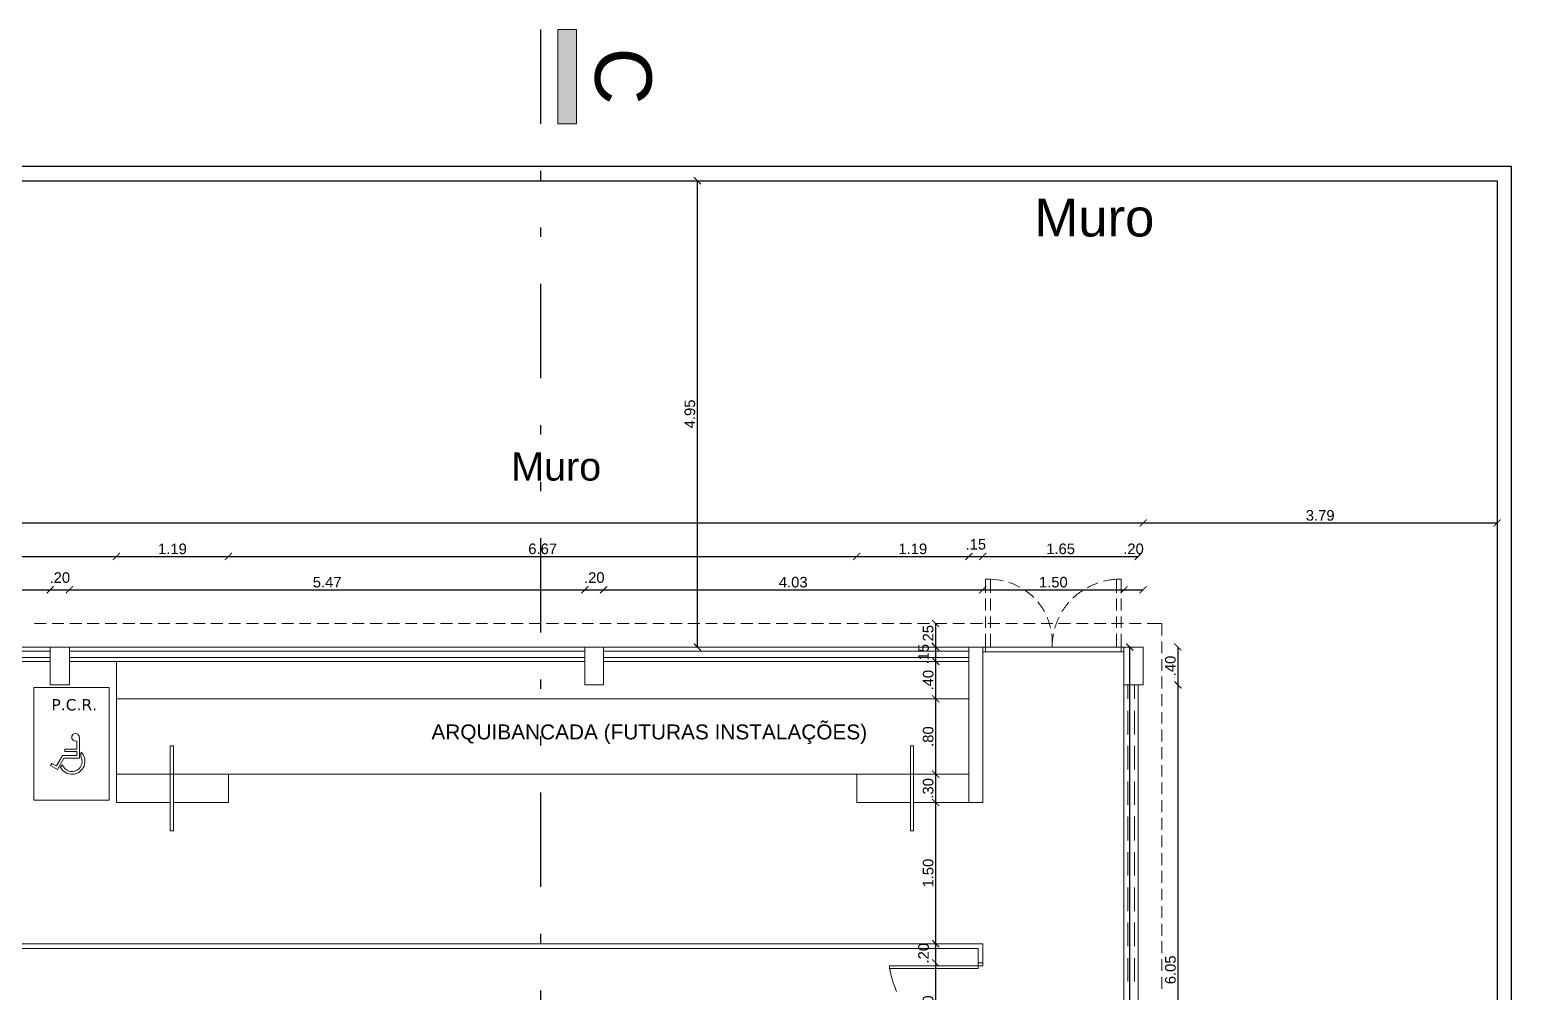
# Model space of a CAD drawing. Extents: x 3377 to 3790, y 1673 to 1846.
# Drawn here: x 3471.33 to 3487.06, y 1701.43 to 1711.65 of the extents above; entities that cross this region are included whole.
import ezdxf

# ---------------------------------------------------------------- set-up
doc = ezdxf.new("R2010")
doc.units = 0
doc.header["$LTSCALE"] = 2
doc.header["$PDMODE"] = 32
doc.linetypes.add('DIVIDE', pattern=[1.25, 0.5, -0.25, 0, -0.25, 0, -0.25])
for name, color, linetype in [('ARQ-COTAS', 250, 'Continuous'), ('F-VT-GREIDE', 6, 'Continuous'), ('LCL-LINHACORTE', 3, 'DIVIDE'), ('PDF11_Text', 7, 'Continuous'), ('PDF5_Text', 7, 'Continuous'), ('PDF6_03-ESQUADRIA', 7, 'Continuous'), ('PDF6_09-CORTE', 7, 'Continuous'), ('PDF6_13-CORTE', 7, 'Continuous'), ('PDF6_A-PROJEÇÃO', 7, 'Continuous'), ('PDF6_COBOGO', 7, 'Continuous'), ('PDF6_I- QUADRA', 7, 'Continuous'), ('PDF6_Text', 7, 'Continuous')]:
    doc.layers.add(name, color=color, linetype=linetype)
doc.layers.add('PDF6_04-DETALHE', color=7, linetype='Continuous', true_color=0xd933c0)
doc.layers.add('PDF6_I-PROJEÇÃO', color=7, linetype='Continuous', true_color=0x787878)
doc.styles.add('PDF Arial', font='arial.ttf')
doc.styles.add('PDF Verdana', font='verdana.ttf')
doc.styles.add('ROMANS', font='arial.ttf')
doc.dimstyles.new('1-75', dxfattribs={"dimscale": 0.75, "dimtxt": 0.15, "dimasz": 0.1, "dimexe": 0.05, "dimexo": 0.1, "dimgap": 0.03, "dimtad": 1, "dimzin": 5, "dimdsep": 46, "dimtxsty": 'ROMANS', "dimblk": 'ARCHTICK', "dimcen": 0, "dimse1": 1, "dimse2": 1, "dimclrd": 1, "dimclre": 256, "dimclrt": 2, "dimadec": 0, "dimazin": 0, "dimtfac": 1, "dimtofl": 0, "dimtmove": 2, "dimatfit": 3, "dimldrblk": 'ARCHTICK', "dimfxl": 0.04, "dimtolj": 1, "dimtzin": 1, "dimarcsym": 0})

# ---------------------------------------------------------------- blocks, each defined once
blk = doc.blocks.new('_ARCHTICK')
at = {"color": 0, "linetype": 'ByBlock', "const_width": 0.15}
blk.add_lwpolyline([(-0.5, -0.5), (0.5, 0.5)], dxfattribs=at)
blk = doc.blocks.new('*D555')
at = {"layer": 'ARQ-COTAS', "color": 1, "lineweight": -2, "transparency": 16777216}
blk.add_line((3469.45, 1705.704), (3471.55, 1705.704), dxfattribs=at)
at = {"layer": 'Defpoints', "color": 0, "transparency": 16777216}
for p in [(3471.55, 1705.704), (3469.45, 1705.096), (3471.55, 1705.096)]:
    blk.add_point(p, dxfattribs=at)
at = {"layer": 'ARQ-COTAS', "color": 1, "lineweight": -2, "transparency": 16777216, "xscale": 0.07500000000000001, "yscale": 0.07500000000000001, "zscale": 0.07500000000000001, "rotation": 180}
blk.add_blockref('_ARCHTICK', (3469.45, 1705.704), dxfattribs=at)
at = {"layer": 'ARQ-COTAS', "color": 1, "lineweight": -2, "transparency": 16777216, "xscale": 0.07500000000000001, "yscale": 0.07500000000000001, "zscale": 0.07500000000000001}
blk.add_blockref('_ARCHTICK', (3471.55, 1705.704), dxfattribs=at)
at = {"layer": 'ARQ-COTAS', "color": 2, "transparency": 16777216, "insert": (3470.5, 1705.784), "char_height": 0.1125, "attachment_point": 5, "style": 'ROMANS'}
blk.add_mtext('\\A1;2.10', dxfattribs=at)
blk = doc.blocks.new('*D556')
at = {"layer": 'ARQ-COTAS', "color": 1, "lineweight": -2, "transparency": 16777216}
blk.add_line((3471.55, 1705.704), (3471.753, 1705.704), dxfattribs=at)
at = {"layer": 'Defpoints', "color": 0, "transparency": 16777216}
for p in [(3471.753, 1705.704), (3471.55, 1705.096), (3471.753, 1705.096)]:
    blk.add_point(p, dxfattribs=at)
at = {"layer": 'ARQ-COTAS', "color": 1, "lineweight": -2, "transparency": 16777216, "xscale": 0.07500000000000001, "yscale": 0.07500000000000001, "zscale": 0.07500000000000001, "rotation": 180}
blk.add_blockref('_ARCHTICK', (3471.55, 1705.704), dxfattribs=at)
at = {"layer": 'ARQ-COTAS', "color": 1, "lineweight": -2, "transparency": 16777216, "xscale": 0.07500000000000001, "yscale": 0.07500000000000001, "zscale": 0.07500000000000001}
blk.add_blockref('_ARCHTICK', (3471.753, 1705.704), dxfattribs=at)
at = {"layer": 'ARQ-COTAS', "color": 2, "transparency": 16777216, "insert": (3471.651, 1705.833), "char_height": 0.1125, "attachment_point": 5, "style": 'ROMANS'}
blk.add_mtext('\\A1;.20', dxfattribs=at)
blk = doc.blocks.new('*D557')
at = {"layer": 'ARQ-COTAS', "color": 1, "lineweight": -2, "transparency": 16777216}
blk.add_line((3471.753, 1705.704), (3477.226, 1705.704), dxfattribs=at)
at = {"layer": 'Defpoints', "color": 0, "transparency": 16777216}
for p in [(3477.226, 1705.704), (3471.753, 1705.096), (3477.226, 1705.096)]:
    blk.add_point(p, dxfattribs=at)
at = {"layer": 'ARQ-COTAS', "color": 1, "lineweight": -2, "transparency": 16777216, "xscale": 0.07500000000000001, "yscale": 0.07500000000000001, "zscale": 0.07500000000000001, "rotation": 180}
blk.add_blockref('_ARCHTICK', (3471.753, 1705.704), dxfattribs=at)
at = {"layer": 'ARQ-COTAS', "color": 1, "lineweight": -2, "transparency": 16777216, "xscale": 0.07500000000000001, "yscale": 0.07500000000000001, "zscale": 0.07500000000000001}
blk.add_blockref('_ARCHTICK', (3477.226, 1705.704), dxfattribs=at)
at = {"layer": 'ARQ-COTAS', "color": 2, "transparency": 16777216, "insert": (3474.49, 1705.784), "char_height": 0.1125, "attachment_point": 5, "style": 'ROMANS'}
blk.add_mtext('\\A1;5.47', dxfattribs=at)
blk = doc.blocks.new('*D558')
at = {"layer": 'ARQ-COTAS', "color": 1, "lineweight": -2, "transparency": 16777216}
blk.add_line((3477.226, 1705.704), (3477.425, 1705.704), dxfattribs=at)
at = {"layer": 'Defpoints', "color": 0, "transparency": 16777216}
for p in [(3477.425, 1705.704), (3477.226, 1705.096), (3477.425, 1705.096)]:
    blk.add_point(p, dxfattribs=at)
at = {"layer": 'ARQ-COTAS', "color": 1, "lineweight": -2, "transparency": 16777216, "xscale": 0.07500000000000001, "yscale": 0.07500000000000001, "zscale": 0.07500000000000001, "rotation": 180}
blk.add_blockref('_ARCHTICK', (3477.226, 1705.704), dxfattribs=at)
at = {"layer": 'ARQ-COTAS', "color": 1, "lineweight": -2, "transparency": 16777216, "xscale": 0.07500000000000001, "yscale": 0.07500000000000001, "zscale": 0.07500000000000001}
blk.add_blockref('_ARCHTICK', (3477.425, 1705.704), dxfattribs=at)
at = {"layer": 'ARQ-COTAS', "color": 2, "transparency": 16777216, "insert": (3477.326, 1705.833), "char_height": 0.1125, "attachment_point": 5, "style": 'ROMANS'}
blk.add_mtext('\\A1;.20', dxfattribs=at)
blk = doc.blocks.new('*D559')
at = {"layer": 'ARQ-COTAS', "color": 1, "lineweight": -2, "transparency": 16777216}
blk.add_line((3477.425, 1705.704), (3481.451, 1705.704), dxfattribs=at)
at = {"layer": 'Defpoints', "color": 0, "transparency": 16777216}
for p in [(3481.451, 1705.704), (3477.425, 1705.096), (3481.451, 1705.096)]:
    blk.add_point(p, dxfattribs=at)
at = {"layer": 'ARQ-COTAS', "color": 1, "lineweight": -2, "transparency": 16777216, "xscale": 0.07500000000000001, "yscale": 0.07500000000000001, "zscale": 0.07500000000000001, "rotation": 180}
blk.add_blockref('_ARCHTICK', (3477.425, 1705.704), dxfattribs=at)
at = {"layer": 'ARQ-COTAS', "color": 1, "lineweight": -2, "transparency": 16777216, "xscale": 0.07500000000000001, "yscale": 0.07500000000000001, "zscale": 0.07500000000000001}
blk.add_blockref('_ARCHTICK', (3481.451, 1705.704), dxfattribs=at)
at = {"layer": 'ARQ-COTAS', "color": 2, "transparency": 16777216, "insert": (3479.438, 1705.784), "char_height": 0.1125, "attachment_point": 5, "style": 'ROMANS'}
blk.add_mtext('\\A1;4.03', dxfattribs=at)
blk = doc.blocks.new('*D560')
at = {"layer": 'ARQ-COTAS', "color": 1, "lineweight": -2, "transparency": 16777216}
blk.add_line((3481.451, 1705.704), (3482.95, 1705.704), dxfattribs=at)
at = {"layer": 'Defpoints', "color": 0, "transparency": 16777216}
for p in [(3482.95, 1705.704), (3481.451, 1705.096), (3482.95, 1705.096)]:
    blk.add_point(p, dxfattribs=at)
at = {"layer": 'ARQ-COTAS', "color": 1, "lineweight": -2, "transparency": 16777216, "xscale": 0.07500000000000001, "yscale": 0.07500000000000001, "zscale": 0.07500000000000001, "rotation": 180}
blk.add_blockref('_ARCHTICK', (3481.451, 1705.704), dxfattribs=at)
at = {"layer": 'ARQ-COTAS', "color": 1, "lineweight": -2, "transparency": 16777216, "xscale": 0.07500000000000001, "yscale": 0.07500000000000001, "zscale": 0.07500000000000001}
blk.add_blockref('_ARCHTICK', (3482.95, 1705.704), dxfattribs=at)
at = {"layer": 'ARQ-COTAS', "color": 2, "transparency": 16777216, "insert": (3482.2, 1705.784), "char_height": 0.1125, "attachment_point": 5, "style": 'ROMANS'}
blk.add_mtext('\\A1;1.50', dxfattribs=at)
blk = doc.blocks.new('*D561')
at = {"layer": 'ARQ-COTAS', "color": 1, "lineweight": -2, "transparency": 16777216}
blk.add_line((3482.95, 1705.704), (3483.153, 1705.704), dxfattribs=at)
at = {"layer": 'Defpoints', "color": 0, "transparency": 16777216}
for p in [(3483.153, 1705.704), (3482.95, 1705.096), (3483.153, 1705.096)]:
    blk.add_point(p, dxfattribs=at)
at = {"layer": 'ARQ-COTAS', "color": 1, "lineweight": -2, "transparency": 16777216, "xscale": 0.07500000000000001, "yscale": 0.07500000000000001, "zscale": 0.07500000000000001, "rotation": 180}
blk.add_blockref('_ARCHTICK', (3482.95, 1705.704), dxfattribs=at)
at = {"layer": 'ARQ-COTAS', "color": 1, "lineweight": -2, "transparency": 16777216, "xscale": 0.07500000000000001, "yscale": 0.07500000000000001, "zscale": 0.07500000000000001}
blk.add_blockref('_ARCHTICK', (3483.153, 1705.704), dxfattribs=at)
at = {"layer": 'ARQ-COTAS', "color": 2, "transparency": 16777216, "insert": (3483.051, 1706.138), "char_height": 0.1125, "attachment_point": 5, "style": 'ROMANS'}
blk.add_mtext('\\A1;.20', dxfattribs=at)
blk = doc.blocks.new('*D569')
at = {"layer": 'ARQ-COTAS', "color": 1, "lineweight": -2, "transparency": 16777216}
blk.add_line((3469.45, 1706.058), (3472.252, 1706.058), dxfattribs=at)
at = {"layer": 'Defpoints', "color": 0, "transparency": 16777216}
for p in [(3472.252, 1706.058), (3469.45, 1704.943), (3472.252, 1703.745)]:
    blk.add_point(p, dxfattribs=at)
at = {"layer": 'ARQ-COTAS', "color": 1, "lineweight": -2, "transparency": 16777216, "xscale": 0.07500000000000001, "yscale": 0.07500000000000001, "zscale": 0.07500000000000001, "rotation": 180}
blk.add_blockref('_ARCHTICK', (3469.45, 1706.058), dxfattribs=at)
at = {"layer": 'ARQ-COTAS', "color": 1, "lineweight": -2, "transparency": 16777216, "xscale": 0.07500000000000001, "yscale": 0.07500000000000001, "zscale": 0.07500000000000001}
blk.add_blockref('_ARCHTICK', (3472.252, 1706.058), dxfattribs=at)
at = {"layer": 'ARQ-COTAS', "color": 2, "transparency": 16777216, "insert": (3470.851, 1706.138), "char_height": 0.1125, "attachment_point": 5, "style": 'ROMANS'}
blk.add_mtext('\\A1;2.80', dxfattribs=at)
blk = doc.blocks.new('*D570')
at = {"layer": 'ARQ-COTAS', "color": 1, "lineweight": -2, "transparency": 16777216}
blk.add_line((3472.252, 1706.058), (3473.442, 1706.058), dxfattribs=at)
at = {"layer": 'Defpoints', "color": 0, "transparency": 16777216}
for p in [(3473.442, 1706.058), (3472.252, 1703.745), (3473.442, 1703.745)]:
    blk.add_point(p, dxfattribs=at)
at = {"layer": 'ARQ-COTAS', "color": 1, "lineweight": -2, "transparency": 16777216, "xscale": 0.07500000000000001, "yscale": 0.07500000000000001, "zscale": 0.07500000000000001, "rotation": 180}
blk.add_blockref('_ARCHTICK', (3472.252, 1706.058), dxfattribs=at)
at = {"layer": 'ARQ-COTAS', "color": 1, "lineweight": -2, "transparency": 16777216, "xscale": 0.07500000000000001, "yscale": 0.07500000000000001, "zscale": 0.07500000000000001}
blk.add_blockref('_ARCHTICK', (3473.442, 1706.058), dxfattribs=at)
at = {"layer": 'ARQ-COTAS', "color": 2, "transparency": 16777216, "insert": (3472.847, 1706.138), "char_height": 0.1125, "attachment_point": 5, "style": 'ROMANS'}
blk.add_mtext('\\A1;1.19', dxfattribs=at)
blk = doc.blocks.new('*D571')
at = {"layer": 'ARQ-COTAS', "color": 1, "lineweight": -2, "transparency": 16777216}
blk.add_line((3473.442, 1706.058), (3480.113, 1706.058), dxfattribs=at)
at = {"layer": 'Defpoints', "color": 0, "transparency": 16777216}
for p in [(3480.113, 1706.058), (3473.442, 1703.745), (3480.113, 1703.745)]:
    blk.add_point(p, dxfattribs=at)
at = {"layer": 'ARQ-COTAS', "color": 1, "lineweight": -2, "transparency": 16777216, "xscale": 0.07500000000000001, "yscale": 0.07500000000000001, "zscale": 0.07500000000000001, "rotation": 180}
blk.add_blockref('_ARCHTICK', (3473.442, 1706.058), dxfattribs=at)
at = {"layer": 'ARQ-COTAS', "color": 1, "lineweight": -2, "transparency": 16777216, "xscale": 0.07500000000000001, "yscale": 0.07500000000000001, "zscale": 0.07500000000000001}
blk.add_blockref('_ARCHTICK', (3480.113, 1706.058), dxfattribs=at)
at = {"layer": 'ARQ-COTAS', "color": 2, "transparency": 16777216, "insert": (3476.778, 1706.138), "char_height": 0.1125, "attachment_point": 5, "style": 'ROMANS'}
blk.add_mtext('\\A1;6.67', dxfattribs=at)
blk = doc.blocks.new('*D572')
at = {"layer": 'ARQ-COTAS', "color": 1, "lineweight": -2, "transparency": 16777216}
blk.add_line((3480.113, 1706.058), (3481.303, 1706.058), dxfattribs=at)
at = {"layer": 'Defpoints', "color": 0, "transparency": 16777216}
for p in [(3481.303, 1706.058), (3480.113, 1703.745), (3481.303, 1703.745)]:
    blk.add_point(p, dxfattribs=at)
at = {"layer": 'ARQ-COTAS', "color": 1, "lineweight": -2, "transparency": 16777216, "xscale": 0.07500000000000001, "yscale": 0.07500000000000001, "zscale": 0.07500000000000001, "rotation": 180}
blk.add_blockref('_ARCHTICK', (3480.113, 1706.058), dxfattribs=at)
at = {"layer": 'ARQ-COTAS', "color": 1, "lineweight": -2, "transparency": 16777216, "xscale": 0.07500000000000001, "yscale": 0.07500000000000001, "zscale": 0.07500000000000001}
blk.add_blockref('_ARCHTICK', (3481.303, 1706.058), dxfattribs=at)
at = {"layer": 'ARQ-COTAS', "color": 2, "transparency": 16777216, "insert": (3480.708, 1706.138), "char_height": 0.1125, "attachment_point": 5, "style": 'ROMANS'}
blk.add_mtext('\\A1;1.19', dxfattribs=at)
blk = doc.blocks.new('*D573')
at = {"layer": 'ARQ-COTAS', "color": 1, "lineweight": -2, "transparency": 16777216}
blk.add_line((3481.303, 1706.058), (3481.451, 1706.058), dxfattribs=at)
at = {"layer": 'Defpoints', "color": 0, "transparency": 16777216}
for p in [(3481.451, 1706.058), (3481.303, 1703.745), (3481.451, 1703.768)]:
    blk.add_point(p, dxfattribs=at)
at = {"layer": 'ARQ-COTAS', "color": 1, "lineweight": -2, "transparency": 16777216, "xscale": 0.07500000000000001, "yscale": 0.07500000000000001, "zscale": 0.07500000000000001, "rotation": 180}
blk.add_blockref('_ARCHTICK', (3481.303, 1706.058), dxfattribs=at)
at = {"layer": 'ARQ-COTAS', "color": 1, "lineweight": -2, "transparency": 16777216, "xscale": 0.07500000000000001, "yscale": 0.07500000000000001, "zscale": 0.07500000000000001}
blk.add_blockref('_ARCHTICK', (3481.451, 1706.058), dxfattribs=at)
at = {"layer": 'ARQ-COTAS', "color": 2, "transparency": 16777216, "insert": (3481.377, 1706.187), "char_height": 0.1125, "attachment_point": 5, "style": 'ROMANS'}
blk.add_mtext('\\A1;.15', dxfattribs=at)
blk = doc.blocks.new('*D574')
at = {"layer": 'ARQ-COTAS', "color": 1, "lineweight": -2, "transparency": 16777216}
blk.add_line((3481.451, 1706.058), (3483.102, 1706.058), dxfattribs=at)
at = {"layer": 'Defpoints', "color": 0, "transparency": 16777216}
for p in [(3483.102, 1706.058), (3481.451, 1703.768), (3483.102, 1703.733)]:
    blk.add_point(p, dxfattribs=at)
at = {"layer": 'ARQ-COTAS', "color": 1, "lineweight": -2, "transparency": 16777216, "xscale": 0.07500000000000001, "yscale": 0.07500000000000001, "zscale": 0.07500000000000001, "rotation": 180}
blk.add_blockref('_ARCHTICK', (3481.451, 1706.058), dxfattribs=at)
at = {"layer": 'ARQ-COTAS', "color": 1, "lineweight": -2, "transparency": 16777216, "xscale": 0.07500000000000001, "yscale": 0.07500000000000001, "zscale": 0.07500000000000001}
blk.add_blockref('_ARCHTICK', (3483.102, 1706.058), dxfattribs=at)
at = {"layer": 'ARQ-COTAS', "color": 2, "transparency": 16777216, "insert": (3482.277, 1706.138), "char_height": 0.1125, "attachment_point": 5, "style": 'ROMANS'}
blk.add_mtext('\\A1;1.65', dxfattribs=at)
blk = doc.blocks.new('*D575')
at = {"layer": 'ARQ-COTAS', "color": 1, "lineweight": -2, "transparency": 16777216}
blk.add_line((3455.853, 1706.413), (3483.153, 1706.413), dxfattribs=at)
at = {"layer": 'Defpoints', "color": 0, "transparency": 16777216}
for p in [(3483.153, 1706.413), (3455.853, 1705.096), (3483.153, 1705.096)]:
    blk.add_point(p, dxfattribs=at)
at = {"layer": 'ARQ-COTAS', "color": 1, "lineweight": -2, "transparency": 16777216, "xscale": 0.07500000000000001, "yscale": 0.07500000000000001, "zscale": 0.07500000000000001, "rotation": 180}
blk.add_blockref('_ARCHTICK', (3455.853, 1706.413), dxfattribs=at)
at = {"layer": 'ARQ-COTAS', "color": 1, "lineweight": -2, "transparency": 16777216, "xscale": 0.07500000000000001, "yscale": 0.07500000000000001, "zscale": 0.07500000000000001}
blk.add_blockref('_ARCHTICK', (3483.153, 1706.413), dxfattribs=at)
at = {"layer": 'ARQ-COTAS', "color": 2, "transparency": 16777216, "insert": (3469.82, 1706.493), "char_height": 0.1125, "attachment_point": 5, "style": 'ROMANS'}
blk.add_mtext('\\A1;27.30', dxfattribs=at)
blk = doc.blocks.new('*D576')
at = {"layer": 'ARQ-COTAS', "color": 1, "lineweight": -2, "transparency": 16777216}
blk.add_line((3483.522, 1705.096), (3483.522, 1704.694), dxfattribs=at)
at = {"layer": 'Defpoints', "color": 0, "transparency": 16777216}
for p in [(3483.153, 1705.096), (3483.153, 1704.694), (3483.522, 1704.694)]:
    blk.add_point(p, dxfattribs=at)
at = {"layer": 'ARQ-COTAS', "color": 1, "lineweight": -2, "transparency": 16777216, "xscale": 0.07500000000000001, "yscale": 0.07500000000000001, "zscale": 0.07500000000000001}
for p, rotation in [((3483.522, 1705.096), 90), ((3483.522, 1704.694), 270)]:
    blk.add_blockref('_ARCHTICK', p, dxfattribs=dict(at, rotation=rotation))
at = {"layer": 'ARQ-COTAS', "color": 2, "transparency": 16777216, "insert": (3483.443, 1704.895), "char_height": 0.1125, "attachment_point": 5, "rotation": 90, "style": 'ROMANS'}
blk.add_mtext('\\A1;.40', dxfattribs=at)
blk = doc.blocks.new('*D577')
at = {"layer": 'ARQ-COTAS', "color": 1, "lineweight": -2, "transparency": 16777216}
blk.add_line((3483.522, 1704.694), (3483.522, 1698.644), dxfattribs=at)
at = {"layer": 'Defpoints', "color": 0, "transparency": 16777216}
for p in [(3483.153, 1704.694), (3483.153, 1698.644), (3483.522, 1698.644)]:
    blk.add_point(p, dxfattribs=at)
at = {"layer": 'ARQ-COTAS', "color": 1, "lineweight": -2, "transparency": 16777216, "xscale": 0.07500000000000001, "yscale": 0.07500000000000001, "zscale": 0.07500000000000001}
for p, rotation in [((3483.522, 1704.694), 90), ((3483.522, 1698.644), 270)]:
    blk.add_blockref('_ARCHTICK', p, dxfattribs=dict(at, rotation=rotation))
at = {"layer": 'ARQ-COTAS', "color": 2, "transparency": 16777216, "insert": (3483.443, 1701.669), "char_height": 0.1125, "attachment_point": 5, "rotation": 90, "style": 'ROMANS'}
blk.add_mtext('\\A1;6.05', dxfattribs=at)
blk = doc.blocks.new('*D587')
at = {"layer": 'ARQ-COTAS', "color": 1, "lineweight": -2, "transparency": 16777216}
blk.add_line((3483.011, 1685.297), (3483.011, 1705.096), dxfattribs=at)
at = {"layer": 'Defpoints', "color": 0, "transparency": 16777216}
for p in [(3482.434, 1705.096), (3483.011, 1705.096), (3482.434, 1685.297)]:
    blk.add_point(p, dxfattribs=at)
at = {"layer": 'ARQ-COTAS', "color": 1, "lineweight": -2, "transparency": 16777216, "xscale": 0.07500000000000001, "yscale": 0.07500000000000001, "zscale": 0.07500000000000001}
for p, rotation in [((3483.011, 1705.096), 90), ((3483.011, 1685.297), 270)]:
    blk.add_blockref('_ARCHTICK', p, dxfattribs=dict(at, rotation=rotation))
at = {"layer": 'ARQ-COTAS', "color": 2, "transparency": 16777216, "insert": (3482.931, 1695.196), "char_height": 0.1125, "attachment_point": 5, "rotation": 90, "style": 'ROMANS'}
blk.add_mtext('\\A1;19.80', dxfattribs=at)
blk = doc.blocks.new('*D597')
at = {"layer": 'ARQ-COTAS', "color": 1, "lineweight": -2, "transparency": 16777216}
blk.add_line((3480.951, 1700.744), (3480.951, 1701.743), dxfattribs=at)
at = {"layer": 'Defpoints', "color": 0, "transparency": 16777216}
for p in [(3480.951, 1701.743), (3481.4, 1701.743), (3481.4, 1700.744)]:
    blk.add_point(p, dxfattribs=at)
at = {"layer": 'ARQ-COTAS', "color": 1, "lineweight": -2, "transparency": 16777216, "xscale": 0.07500000000000001, "yscale": 0.07500000000000001, "zscale": 0.07500000000000001}
for p, rotation in [((3480.951, 1701.743), 90), ((3480.951, 1700.744), 270)]:
    blk.add_blockref('_ARCHTICK', p, dxfattribs=dict(at, rotation=rotation))
at = {"layer": 'ARQ-COTAS', "color": 2, "transparency": 16777216, "insert": (3480.871, 1701.244), "char_height": 0.1125, "attachment_point": 5, "rotation": 90, "style": 'ROMANS'}
blk.add_mtext('\\A1;1.00', dxfattribs=at)
blk = doc.blocks.new('*D598')
at = {"layer": 'ARQ-COTAS', "color": 1, "lineweight": -2, "transparency": 16777216}
blk.add_line((3480.951, 1701.743), (3480.951, 1701.946), dxfattribs=at)
at = {"layer": 'Defpoints', "color": 0, "transparency": 16777216}
for p in [(3480.951, 1701.946), (3481.451, 1701.946), (3481.4, 1701.743)]:
    blk.add_point(p, dxfattribs=at)
at = {"layer": 'ARQ-COTAS', "color": 1, "lineweight": -2, "transparency": 16777216, "xscale": 0.07500000000000001, "yscale": 0.07500000000000001, "zscale": 0.07500000000000001}
for p, rotation in [((3480.951, 1701.946), 90), ((3480.951, 1701.743), 270)]:
    blk.add_blockref('_ARCHTICK', p, dxfattribs=dict(at, rotation=rotation))
at = {"layer": 'ARQ-COTAS', "color": 2, "transparency": 16777216, "insert": (3480.822, 1701.845), "char_height": 0.1125, "attachment_point": 5, "rotation": 90, "style": 'ROMANS'}
blk.add_mtext('\\A1;.20', dxfattribs=at)
blk = doc.blocks.new('*D599')
at = {"layer": 'ARQ-COTAS', "color": 1, "lineweight": -2, "transparency": 16777216}
blk.add_line((3480.951, 1701.946), (3480.951, 1703.445), dxfattribs=at)
at = {"layer": 'Defpoints', "color": 0, "transparency": 16777216}
for p in [(3480.951, 1703.445), (3481.303, 1703.445), (3481.451, 1701.946)]:
    blk.add_point(p, dxfattribs=at)
at = {"layer": 'ARQ-COTAS', "color": 1, "lineweight": -2, "transparency": 16777216, "xscale": 0.07500000000000001, "yscale": 0.07500000000000001, "zscale": 0.07500000000000001}
for p, rotation in [((3480.951, 1703.445), 90), ((3480.951, 1701.946), 270)]:
    blk.add_blockref('_ARCHTICK', p, dxfattribs=dict(at, rotation=rotation))
at = {"layer": 'ARQ-COTAS', "color": 2, "transparency": 16777216, "insert": (3480.871, 1702.696), "char_height": 0.1125, "attachment_point": 5, "rotation": 90, "style": 'ROMANS'}
blk.add_mtext('\\A1;1.50', dxfattribs=at)
blk = doc.blocks.new('*D600')
at = {"layer": 'ARQ-COTAS', "color": 1, "lineweight": -2, "transparency": 16777216}
blk.add_line((3480.951, 1703.445), (3480.951, 1703.745), dxfattribs=at)
at = {"layer": 'Defpoints', "color": 0, "transparency": 16777216}
for p in [(3480.951, 1703.745), (3481.303, 1703.745), (3481.303, 1703.445)]:
    blk.add_point(p, dxfattribs=at)
at = {"layer": 'ARQ-COTAS', "color": 1, "lineweight": -2, "transparency": 16777216, "xscale": 0.07500000000000001, "yscale": 0.07500000000000001, "zscale": 0.07500000000000001}
for p, rotation in [((3480.951, 1703.745), 90), ((3480.951, 1703.445), 270)]:
    blk.add_blockref('_ARCHTICK', p, dxfattribs=dict(at, rotation=rotation))
at = {"layer": 'ARQ-COTAS', "color": 2, "transparency": 16777216, "insert": (3480.871, 1703.595), "char_height": 0.1125, "attachment_point": 5, "rotation": 90, "style": 'ROMANS'}
blk.add_mtext('\\A1;.30', dxfattribs=at)
blk = doc.blocks.new('*D601')
at = {"layer": 'ARQ-COTAS', "color": 1, "lineweight": -2, "transparency": 16777216}
blk.add_line((3480.951, 1703.745), (3480.951, 1704.545), dxfattribs=at)
at = {"layer": 'Defpoints', "color": 0, "transparency": 16777216}
for p in [(3480.951, 1704.545), (3481.303, 1704.545), (3481.303, 1703.745)]:
    blk.add_point(p, dxfattribs=at)
at = {"layer": 'ARQ-COTAS', "color": 1, "lineweight": -2, "transparency": 16777216, "xscale": 0.07500000000000001, "yscale": 0.07500000000000001, "zscale": 0.07500000000000001}
for p, rotation in [((3480.951, 1704.545), 90), ((3480.951, 1703.745), 270)]:
    blk.add_blockref('_ARCHTICK', p, dxfattribs=dict(at, rotation=rotation))
at = {"layer": 'ARQ-COTAS', "color": 2, "transparency": 16777216, "insert": (3480.871, 1704.145), "char_height": 0.1125, "attachment_point": 5, "rotation": 90, "style": 'ROMANS'}
blk.add_mtext('\\A1;.80', dxfattribs=at)
blk = doc.blocks.new('*D602')
at = {"layer": 'ARQ-COTAS', "color": 1, "lineweight": -2, "transparency": 16777216}
blk.add_line((3480.951, 1704.545), (3480.951, 1704.943), dxfattribs=at)
at = {"layer": 'Defpoints', "color": 0, "transparency": 16777216}
for p in [(3480.951, 1704.943), (3481.303, 1704.943), (3481.303, 1704.545)]:
    blk.add_point(p, dxfattribs=at)
at = {"layer": 'ARQ-COTAS', "color": 1, "lineweight": -2, "transparency": 16777216, "xscale": 0.07500000000000001, "yscale": 0.07500000000000001, "zscale": 0.07500000000000001}
for p, rotation in [((3480.951, 1704.943), 90), ((3480.951, 1704.545), 270)]:
    blk.add_blockref('_ARCHTICK', p, dxfattribs=dict(at, rotation=rotation))
at = {"layer": 'ARQ-COTAS', "color": 2, "transparency": 16777216, "insert": (3480.871, 1704.744), "char_height": 0.1125, "attachment_point": 5, "rotation": 90, "style": 'ROMANS'}
blk.add_mtext('\\A1;.40', dxfattribs=at)
blk = doc.blocks.new('*D603')
at = {"layer": 'ARQ-COTAS', "color": 1, "lineweight": -2, "transparency": 16777216}
blk.add_line((3480.951, 1704.943), (3480.951, 1705.096), dxfattribs=at)
at = {"layer": 'Defpoints', "color": 0, "transparency": 16777216}
for p in [(3480.951, 1705.096), (3481.303, 1705.096), (3481.303, 1704.943)]:
    blk.add_point(p, dxfattribs=at)
at = {"layer": 'ARQ-COTAS', "color": 1, "lineweight": -2, "transparency": 16777216, "xscale": 0.07500000000000001, "yscale": 0.07500000000000001, "zscale": 0.07500000000000001}
for p, rotation in [((3480.951, 1705.096), 90), ((3480.951, 1704.943), 270)]:
    blk.add_blockref('_ARCHTICK', p, dxfattribs=dict(at, rotation=rotation))
at = {"layer": 'ARQ-COTAS', "color": 2, "transparency": 16777216, "insert": (3480.822, 1705.02), "char_height": 0.1125, "attachment_point": 5, "rotation": 90, "style": 'ROMANS'}
blk.add_mtext('\\A1;.15', dxfattribs=at)
blk = doc.blocks.new('*D604')
at = {"layer": 'ARQ-COTAS', "color": 1, "lineweight": -2, "transparency": 16777216}
blk.add_line((3480.951, 1705.096), (3480.951, 1705.346), dxfattribs=at)
at = {"layer": 'Defpoints', "color": 0, "transparency": 16777216}
for p in [(3480.951, 1705.346), (3481.303, 1705.346), (3481.303, 1705.096)]:
    blk.add_point(p, dxfattribs=at)
at = {"layer": 'ARQ-COTAS', "color": 1, "lineweight": -2, "transparency": 16777216, "xscale": 0.07500000000000001, "yscale": 0.07500000000000001, "zscale": 0.07500000000000001}
for p, rotation in [((3480.951, 1705.346), 90), ((3480.951, 1705.096), 270)]:
    blk.add_blockref('_ARCHTICK', p, dxfattribs=dict(at, rotation=rotation))
at = {"layer": 'ARQ-COTAS', "color": 2, "transparency": 16777216, "insert": (3480.871, 1705.221), "char_height": 0.1125, "attachment_point": 5, "rotation": 90, "style": 'ROMANS'}
blk.add_mtext('\\A1;.25', dxfattribs=at)
blk = doc.blocks.new('*D917')
at = {"layer": 'ARQ-COTAS', "color": 1, "lineweight": -2, "transparency": 16777216}
blk.add_line((3483.153, 1706.413), (3486.913, 1706.413), dxfattribs=at)
at = {"layer": 'Defpoints', "color": 0, "transparency": 16777216}
for p in [(3486.913, 1706.413), (3483.153, 1705.096), (3486.913, 1704.423)]:
    blk.add_point(p, dxfattribs=at)
at = {"layer": 'ARQ-COTAS', "color": 1, "lineweight": -2, "transparency": 16777216, "xscale": 0.07500000000000001, "yscale": 0.07500000000000001, "zscale": 0.07500000000000001, "rotation": 180}
blk.add_blockref('_ARCHTICK', (3483.153, 1706.413), dxfattribs=at)
at = {"layer": 'ARQ-COTAS', "color": 1, "lineweight": -2, "transparency": 16777216, "xscale": 0.07500000000000001, "yscale": 0.07500000000000001, "zscale": 0.07500000000000001}
blk.add_blockref('_ARCHTICK', (3486.913, 1706.413), dxfattribs=at)
at = {"layer": 'ARQ-COTAS', "color": 2, "transparency": 16777216, "insert": (3485.033, 1706.493), "char_height": 0.1125, "attachment_point": 5, "style": 'ROMANS'}
blk.add_mtext('\\A1;3.79', dxfattribs=at)
blk = doc.blocks.new('*D918')
at = {"layer": 'ARQ-COTAS', "color": 1, "lineweight": -2, "transparency": 16777216}
blk.add_line((3478.421, 1705.096), (3478.421, 1710.046), dxfattribs=at)
at = {"layer": 'Defpoints', "color": 0, "transparency": 16777216}
for p in [(3478.421, 1710.046), (3478.663, 1710.046), (3483.695, 1705.096)]:
    blk.add_point(p, dxfattribs=at)
at = {"layer": 'ARQ-COTAS', "color": 1, "lineweight": -2, "transparency": 16777216, "xscale": 0.07500000000000001, "yscale": 0.07500000000000001, "zscale": 0.07500000000000001}
for p, rotation in [((3478.421, 1710.046), 90), ((3478.421, 1705.096), 270)]:
    blk.add_blockref('_ARCHTICK', p, dxfattribs=dict(at, rotation=rotation))
at = {"layer": 'ARQ-COTAS', "color": 2, "transparency": 16777216, "insert": (3478.341, 1707.571), "char_height": 0.1125, "attachment_point": 5, "rotation": 90, "style": 'ROMANS'}
blk.add_mtext('\\A1;4.95', dxfattribs=at)

msp = doc.modelspace()

# ---------------------------------------------------------------- linework, layer by layer
at = {"layer": 'F-VT-GREIDE'}
msp.add_lwpolyline([(3466.703, 1680.347), (3447.213, 1680.347), (3447.213, 1710.046), (3486.913, 1710.046), (3486.913, 1680.347), (3470.703, 1680.347), (3470.703, 1680.197), (3487.063, 1680.197), (3487.063, 1710.196), (3447.063, 1710.196), (3447.063, 1680.197), (3466.703, 1680.197)], close=True, dxfattribs=at)
at = {"layer": 'LCL-LINHACORTE'}
msp.add_line((3476.754, 1711.651), (3476.754, 1678.054), dxfattribs=at)
at = {"layer": 'PDF6_03-ESQUADRIA', "lineweight": 0}
for points in [[(3481.531, 1705.672), (3481.531, 1705.815), (3481.481, 1705.815), (3481.481, 1705.672)], [(3482.869, 1705.672), (3482.869, 1705.815), (3482.92, 1705.815), (3482.92, 1705.672)], [(3481.481, 1705.612), (3481.481, 1705.485)], [(3481.531, 1705.485), (3481.531, 1705.612)], [(3482.869, 1705.485), (3482.869, 1705.612)], [(3482.92, 1705.612), (3482.92, 1705.485)], [(3481.481, 1705.422), (3481.481, 1705.299)], [(3481.531, 1705.299), (3481.531, 1705.422)], [(3482.869, 1705.299), (3482.869, 1705.422)], [(3482.92, 1705.422), (3482.92, 1705.299)], [(3481.481, 1705.236), (3481.481, 1705.096), (3481.531, 1705.096), (3481.531, 1705.236)], [(3482.92, 1705.236), (3482.92, 1705.096), (3482.869, 1705.096), (3482.869, 1705.236)], [(3482.92, 1705.096), (3482.92, 1705.045), (3481.451, 1705.045)], [(3481.481, 1705.096), (3481.481, 1705.045)], [(3482.895, 1705.096), (3481.531, 1705.096)]]:
    msp.add_lwpolyline(points, dxfattribs=at)
for points in [[(3481.451, 1705.045), (3481.481, 1705.045), (3481.481, 1705.096), (3481.451, 1705.096)], [(3482.92, 1705.045), (3482.95, 1705.045), (3482.95, 1705.096), (3482.92, 1705.096)]]:
    msp.add_lwpolyline(points, close=True, dxfattribs=at)
for centre, radius, start, end in [((3481.521, 1705.149), 0.667, 77.2017, 89.106), ((3481.521, 1705.149), 0.667, 61.0902, 71.8362), ((3481.521, 1705.149), 0.667, 44.978, 55.7174), ((3482.905, 1705.098), 0.717, 123.9584, 133.9352), ((3482.905, 1705.098), 0.717, 108.9924, 118.9715), ((3482.905, 1705.098), 0.718, 92.681, 104.0062), ((3481.521, 1705.149), 0.667, 28.867, 39.6055), ((3482.905, 1705.098), 0.718, 138.9233, 148.8959), ((3481.521, 1705.149), 0.667, 12.7546, 23.4947), ((3482.905, 1705.098), 0.718, 153.8872, 163.8591), ((3481.521, 1705.149), 0.667, 355.4847, 7.3828), ((3482.905, 1705.098), 0.717, 168.8486, 180.1712)]:
    msp.add_arc(centre, radius, start, end, dxfattribs=at)
at = {"layer": 'PDF6_04-DETALHE', "color": 1, "lineweight": 0}
for points in [[(3472.252, 1704.943), (3472.252, 1703.745), (3481.303, 1703.745)], [(3472.252, 1704.545), (3481.303, 1704.545)], [(3471.833, 1704.097), (3471.833, 1704.012), (3471.706, 1704.012), (3471.706, 1703.987), (3471.833, 1703.987), (3471.833, 1703.944), (3471.681, 1703.944), (3471.617, 1703.834), (3471.566, 1703.86), (3471.554, 1703.839), (3471.626, 1703.796), (3471.693, 1703.915), (3471.859, 1703.915), (3471.859, 1704.135)], [(3471.876, 1703.974), (3471.876, 1703.927)], [(3472.858, 1703.144), (3472.858, 1704.046), (3472.824, 1704.046), (3472.824, 1703.144)], [(3471.672, 1703.843), (3471.655, 1703.813)], [(3472.824, 1703.445), (3472.252, 1703.445), (3472.252, 1703.745), (3472.824, 1703.745)], [(3472.858, 1703.745), (3473.442, 1703.745), (3473.442, 1703.445), (3472.858, 1703.445)], [(3480.685, 1703.445), (3480.113, 1703.445), (3480.113, 1703.745), (3480.685, 1703.745)], [(3480.714, 1703.745), (3481.303, 1703.745), (3481.303, 1703.445), (3480.714, 1703.445)], [(3472.858, 1703.144), (3472.824, 1703.144)]]:
    msp.add_lwpolyline(points, dxfattribs=at)
for points in [[(3471.376, 1704.668), (3471.376, 1703.47), (3472.176, 1703.47), (3472.176, 1704.668)], [(3480.685, 1703.144), (3480.714, 1703.144), (3480.714, 1704.046), (3480.685, 1704.046)]]:
    msp.add_lwpolyline(points, close=True, dxfattribs=at)
at = {"layer": 'PDF6_04-DETALHE', "color": 7, "lineweight": 0}
for centre, radius, start, end in [((3471.818, 1704.137), 0.0402, 360, 289.4733), ((3471.78, 1703.883), 0.138, 207.8558, 43.9453), ((3471.78, 1703.883), 0.108, 198.3087, 25.8398)]:
    msp.add_arc(centre, radius, start, end, dxfattribs=at)
at = {"layer": 'PDF6_09-CORTE', "lineweight": 0}
msp.add_lwpolyline([(3476.938, 1710.652), (3477.137, 1710.652), (3477.137, 1711.651), (3476.938, 1711.651)], close=True, dxfattribs=at)
at = {"layer": 'PDF6_09-CORTE', "transparency": 33554559}
for points in [[(3477.137, 1711.651), (3476.938, 1711.651), (3477.137, 1710.652)], [(3476.938, 1711.651), (3477.137, 1710.652), (3476.938, 1710.652)]]:
    msp.add_solid(points, dxfattribs=at)
at = {"layer": 'PDF6_13-CORTE', "lineweight": 0}
for points in [[(3481.303, 1705.096), (3481.303, 1703.445), (3481.451, 1703.445), (3481.451, 1705.096), (3481.303, 1705.096), (3469.45, 1705.096), (3469.45, 1704.943), (3471.55, 1704.943)], [(3483.102, 1698.246), (3483.102, 1695.944), (3482.95, 1695.944), (3482.95, 1705.096)], [(3471.753, 1704.943), (3477.226, 1704.943)], [(3477.425, 1704.943), (3481.303, 1704.943)], [(3483.102, 1698.644), (3483.102, 1704.694)]]:
    msp.add_lwpolyline(points, dxfattribs=at)
for points in [[(3471.55, 1705.096), (3471.753, 1705.096), (3471.753, 1704.694), (3471.55, 1704.694)], [(3477.226, 1705.096), (3477.425, 1705.096), (3477.425, 1704.694), (3477.226, 1704.694)], [(3482.95, 1705.096), (3483.153, 1705.096), (3483.153, 1704.694), (3482.95, 1704.694)]]:
    msp.add_lwpolyline(points, close=True, dxfattribs=at)
at = {"layer": 'PDF6_A-PROJEÇÃO', "lineweight": 0}
for points in [[(3471.384, 1705.346), (3471.507, 1705.346)], [(3471.571, 1705.346), (3471.693, 1705.346)], [(3471.757, 1705.346), (3471.884, 1705.346)], [(3471.943, 1705.346), (3472.07, 1705.346)], [(3472.134, 1705.346), (3472.256, 1705.346)], [(3472.32, 1705.346), (3472.447, 1705.346)], [(3472.506, 1705.346), (3472.633, 1705.346)], [(3472.697, 1705.346), (3472.82, 1705.346)], [(3472.883, 1705.346), (3473.006, 1705.346)], [(3473.069, 1705.346), (3473.196, 1705.346)], [(3473.256, 1705.346), (3473.383, 1705.346)], [(3473.446, 1705.346), (3473.569, 1705.346)], [(3473.632, 1705.346), (3473.759, 1705.346)], [(3473.819, 1705.346), (3473.946, 1705.346)], [(3474.009, 1705.346), (3474.132, 1705.346)], [(3474.195, 1705.346), (3474.318, 1705.346)], [(3474.382, 1705.346), (3474.509, 1705.346)], [(3474.568, 1705.346), (3474.695, 1705.346)], [(3474.758, 1705.346), (3474.881, 1705.346)], [(3474.945, 1705.346), (3475.072, 1705.346)], [(3475.131, 1705.346), (3475.258, 1705.346)], [(3475.321, 1705.346), (3475.444, 1705.346)], [(3475.508, 1705.346), (3475.63, 1705.346)], [(3475.694, 1705.346), (3475.821, 1705.346)], [(3475.884, 1705.346), (3476.007, 1705.346)], [(3476.071, 1705.346), (3476.193, 1705.346)], [(3476.257, 1705.346), (3476.384, 1705.346)], [(3476.443, 1705.346), (3476.57, 1705.346)], [(3476.634, 1705.346), (3476.756, 1705.346)], [(3476.82, 1705.346), (3476.947, 1705.346)], [(3477.006, 1705.346), (3477.133, 1705.346)], [(3477.197, 1705.346), (3477.319, 1705.346)], [(3477.383, 1705.346), (3477.506, 1705.346)], [(3477.569, 1705.346), (3477.696, 1705.346)], [(3477.755, 1705.346), (3477.882, 1705.346)], [(3477.946, 1705.346), (3478.069, 1705.346)], [(3478.132, 1705.346), (3478.259, 1705.346)], [(3478.318, 1705.346), (3478.445, 1705.346)], [(3478.509, 1705.346), (3478.632, 1705.346)], [(3478.695, 1705.346), (3478.818, 1705.346)], [(3478.881, 1705.346), (3479.008, 1705.346)], [(3479.068, 1705.346), (3479.195, 1705.346)], [(3479.258, 1705.346), (3479.381, 1705.346)], [(3479.444, 1705.346), (3479.571, 1705.346)], [(3479.631, 1705.346), (3479.758, 1705.346)], [(3479.821, 1705.346), (3479.944, 1705.346)], [(3480.008, 1705.346), (3480.13, 1705.346)], [(3480.194, 1705.346), (3480.321, 1705.346)], [(3480.384, 1705.346), (3480.507, 1705.346)], [(3480.571, 1705.346), (3480.693, 1705.346)], [(3480.757, 1705.346), (3480.884, 1705.346)], [(3480.943, 1705.346), (3481.07, 1705.346)], [(3481.134, 1705.346), (3481.256, 1705.346)], [(3481.32, 1705.346), (3481.447, 1705.346)], [(3481.506, 1705.346), (3481.633, 1705.346)], [(3481.697, 1705.346), (3481.819, 1705.346)], [(3481.883, 1705.346), (3482.006, 1705.346)], [(3482.069, 1705.346), (3482.196, 1705.346)], [(3482.255, 1705.346), (3482.382, 1705.346)], [(3482.446, 1705.346), (3482.569, 1705.346)], [(3482.632, 1705.346), (3482.759, 1705.346)], [(3482.818, 1705.346), (3482.945, 1705.346)], [(3483.009, 1705.346), (3483.132, 1705.346)], [(3483.195, 1705.346), (3483.352, 1705.346), (3483.352, 1705.219)], [(3483.352, 1705.155), (3483.352, 1705.032)], [(3483.352, 1704.969), (3483.352, 1704.846)], [(3483.352, 1704.783), (3483.352, 1704.656)], [(3483.352, 1704.596), (3483.352, 1704.469)], [(3483.352, 1704.406), (3483.352, 1704.283)], [(3483.352, 1704.22), (3483.352, 1704.093)], [(3483.352, 1704.033), (3483.352, 1703.906)], [(3483.352, 1703.843), (3483.352, 1703.72)], [(3483.352, 1703.657), (3483.352, 1703.534)], [(3483.352, 1703.47), (3483.352, 1703.343)], [(3483.352, 1703.284), (3483.352, 1703.157)], [(3483.352, 1703.094), (3483.352, 1702.971)], [(3483.352, 1702.907), (3483.352, 1702.78)], [(3483.352, 1702.721), (3483.352, 1702.594)], [(3483.352, 1702.53), (3483.352, 1702.408)], [(3483.352, 1702.344), (3483.352, 1702.221)], [(3483.352, 1702.158), (3483.352, 1702.031)], [(3483.352, 1701.972), (3483.352, 1701.845)], [(3483.352, 1701.781), (3483.352, 1701.658)], [(3483.352, 1701.595), (3483.352, 1701.468)]]:
    msp.add_lwpolyline(points, dxfattribs=at)
at = {"layer": 'PDF6_COBOGO', "lineweight": 0}
for points in [[(3471.55, 1704.986), (3469.475, 1704.986), (3469.475, 1705.053), (3471.55, 1705.053)], [(3471.753, 1705.053), (3477.226, 1705.053)], [(3477.226, 1704.986), (3471.753, 1704.986)], [(3477.425, 1705.053), (3481.303, 1705.053)], [(3481.303, 1704.986), (3477.425, 1704.986)], [(3482.992, 1704.694), (3482.992, 1704.545)], [(3483.06, 1704.545), (3483.06, 1704.694)], [(3482.992, 1704.418), (3482.992, 1704.169)], [(3483.06, 1704.169), (3483.06, 1704.418)], [(3482.992, 1704.046), (3482.992, 1703.796)], [(3483.06, 1703.796), (3483.06, 1704.046)], [(3482.992, 1703.669), (3482.992, 1703.419)], [(3483.06, 1703.419), (3483.06, 1703.669)], [(3482.992, 1703.297), (3482.992, 1703.043)], [(3483.06, 1703.043), (3483.06, 1703.297)], [(3482.992, 1702.92), (3482.992, 1702.67)], [(3483.06, 1702.67), (3483.06, 1702.92)], [(3482.992, 1702.543), (3482.992, 1702.293)], [(3483.06, 1702.293), (3483.06, 1702.543)], [(3482.992, 1702.171), (3482.992, 1701.921)], [(3483.06, 1701.921), (3483.06, 1702.171)], [(3482.992, 1701.794), (3482.992, 1701.544)], [(3483.06, 1701.544), (3483.06, 1701.794)]]:
    msp.add_lwpolyline(points, dxfattribs=at)
at = {"layer": 'PDF6_I- QUADRA', "lineweight": 0}
for points in [[(3481.451, 1701.743), (3481.451, 1701.946), (3456.001, 1701.946), (3456.001, 1701.896), (3481.4, 1701.896), (3481.4, 1701.743)], [(3481.4, 1701.713), (3480.46, 1701.713), (3480.46, 1701.684), (3481.4, 1701.684)], [(3481.451, 1701.713), (3481.4, 1701.713), (3481.4, 1701.743), (3481.451, 1701.743)]]:
    msp.add_lwpolyline(points, close=True, dxfattribs=at)
at = {"layer": 'PDF6_I-PROJEÇÃO', "lineweight": 0}
msp.add_arc((3481.563, 1701.885), 1.12, 190.1459, 203.5107, dxfattribs=at)

# ---------------------------------------------------------------- texts
at = {"layer": 'PDF11_Text', "insert": (3476.444, 1706.859), "char_height": 0.3, "attachment_point": 7, "style": 'PDF Arial'}
msp.add_mtext('Muro', dxfattribs=at)
at = {"layer": 'PDF5_Text', "insert": (3481.999, 1709.449), "char_height": 0.4, "attachment_point": 7, "style": 'PDF Arial'}
msp.add_mtext('Muro', dxfattribs=at)
at = {"layer": 'PDF6_Text', "insert": (3477.326, 1711.46), "char_height": 0.6, "attachment_point": 7, "rotation": 270, "style": 'PDF Arial'}
msp.add_mtext('C', dxfattribs=at)
at = {"layer": 'PDF6_Text', "insert": (3471.562, 1704.421), "char_height": 0.12, "attachment_point": 7, "style": 'PDF Verdana'}
msp.add_mtext('P.C.R.', dxfattribs=at)
at = {"layer": 'PDF6_Text', "color": 1, "insert": (3475.597, 1704.067), "char_height": 0.1581, "attachment_point": 7, "style": 'PDF Arial'}
msp.add_mtext('ARQUIBANCADA (FUTURAS INSTALAÇÕES)', dxfattribs=at)

# ---------------------------------------------------------------- dimensions: what is measured, and where the dimension line sits
at = {"layer": 'ARQ-COTAS'}
for base, p1, p2, angle, picture, middle in [((3478.421, 1710.046), (3483.695, 1705.096), (3478.663, 1710.046), 270, '*D918', (3478.341, 1707.571)), ((3472.252, 1706.058), (3469.45, 1704.943), (3472.252, 1703.745), 180, '*D569', (3470.851, 1706.138)), ((3473.442, 1706.058), (3472.252, 1703.745), (3473.442, 1703.745), 180, '*D570', (3472.847, 1706.138)), ((3480.113, 1706.058), (3473.442, 1703.745), (3480.113, 1703.745), 180, '*D571', (3476.778, 1706.138)), ((3481.303, 1706.058), (3480.113, 1703.745), (3481.303, 1703.745), 180, '*D572', (3480.708, 1706.138)), ((3481.451, 1706.058), (3481.303, 1703.745), (3481.451, 1703.768), 180, '*D573', (3481.377, 1706.187)), ((3483.102, 1706.058), (3481.451, 1703.768), (3483.102, 1703.733), 180, '*D574', (3482.277, 1706.138)), ((3471.55, 1705.704), (3469.45, 1705.096), (3471.55, 1705.096), 180, '*D555', (3470.5, 1705.784)), ((3471.753, 1705.704), (3471.55, 1705.096), (3471.753, 1705.096), 180, '*D556', (3471.651, 1705.833)), ((3477.226, 1705.704), (3471.753, 1705.096), (3477.226, 1705.096), 180, '*D557', (3474.49, 1705.784)), ((3477.425, 1705.704), (3477.226, 1705.096), (3477.425, 1705.096), 180, '*D558', (3477.326, 1705.833)), ((3481.451, 1705.704), (3477.425, 1705.096), (3481.451, 1705.096), 180, '*D559', (3479.438, 1705.784)), ((3482.95, 1705.704), (3481.451, 1705.096), (3482.95, 1705.096), 180, '*D560', (3482.2, 1705.784)), ((3480.951, 1705.346), (3481.303, 1705.096), (3481.303, 1705.346), 270, '*D604', (3480.871, 1705.221)), ((3480.951, 1705.096), (3481.303, 1704.943), (3481.303, 1705.096), 270, '*D603', (3480.822, 1705.02)), ((3480.951, 1704.943), (3481.303, 1704.545), (3481.303, 1704.943), 270, '*D602', (3480.871, 1704.744)), ((3480.951, 1704.545), (3481.303, 1703.745), (3481.303, 1704.545), 270, '*D601', (3480.871, 1704.145)), ((3483.522, 1698.644), (3483.153, 1704.694), (3483.153, 1698.644), 90, '*D577', (3483.443, 1701.669)), ((3480.951, 1703.745), (3481.303, 1703.445), (3481.303, 1703.745), 270, '*D600', (3480.871, 1703.595)), ((3480.951, 1703.445), (3481.451, 1701.946), (3481.303, 1703.445), 270, '*D599', (3480.871, 1702.696)), ((3480.951, 1701.946), (3481.4, 1701.743), (3481.451, 1701.946), 270, '*D598', (3480.822, 1701.845)), ((3480.951, 1701.743), (3481.4, 1700.744), (3481.4, 1701.743), 270, '*D597', (3480.871, 1701.244))]:
    dim = msp.add_linear_dim(base=base, p1=p1, p2=p2, angle=angle, dimstyle='1-75', dxfattribs=at)
    dim.commit()
    dim.dimension.update_dxf_attribs({"geometry": picture, "text_midpoint": middle})
for base, p1, angle, picture, middle, dimtype in [((3483.153, 1706.413), (3455.853, 1705.096), 0, '*D575', (3469.82, 1706.493), 161), ((3483.153, 1705.704), (3482.95, 1705.096), 180, '*D561', (3483.051, 1706.138), 160)]:
    dim = msp.add_linear_dim(base=base, p1=p1, p2=(3483.153, 1705.096), angle=angle, dimstyle='1-75', dxfattribs=at)
    dim.commit()
    dim.dimension.update_dxf_attribs({"geometry": picture, "text_midpoint": middle, "dimtype": dimtype})
dim = msp.add_linear_dim(base=(3486.913, 1706.413), p1=(3483.153, 1705.096), p2=(3486.913, 1704.423), angle=180, text='3.79', dimstyle='1-75', dxfattribs=at)
dim.commit()
dim.dimension.update_dxf_attribs({"geometry": '*D917', "text_midpoint": (3485.033, 1706.493)})
for p1, p2, distance, picture, middle in [((3482.434, 1685.297), (3482.434, 1705.096), -0.577, '*D587', (3482.931, 1695.196)), ((3483.153, 1705.096), (3483.153, 1704.694), 0.37, '*D576', (3483.443, 1704.895))]:
    dim = msp.add_aligned_dim(p1=p1, p2=p2, distance=distance, dimstyle='1-75', dxfattribs=at)
    dim.commit()
    dim.dimension.update_dxf_attribs({"geometry": picture, "text_midpoint": middle})

doc.saveas('drawing.dxf')
